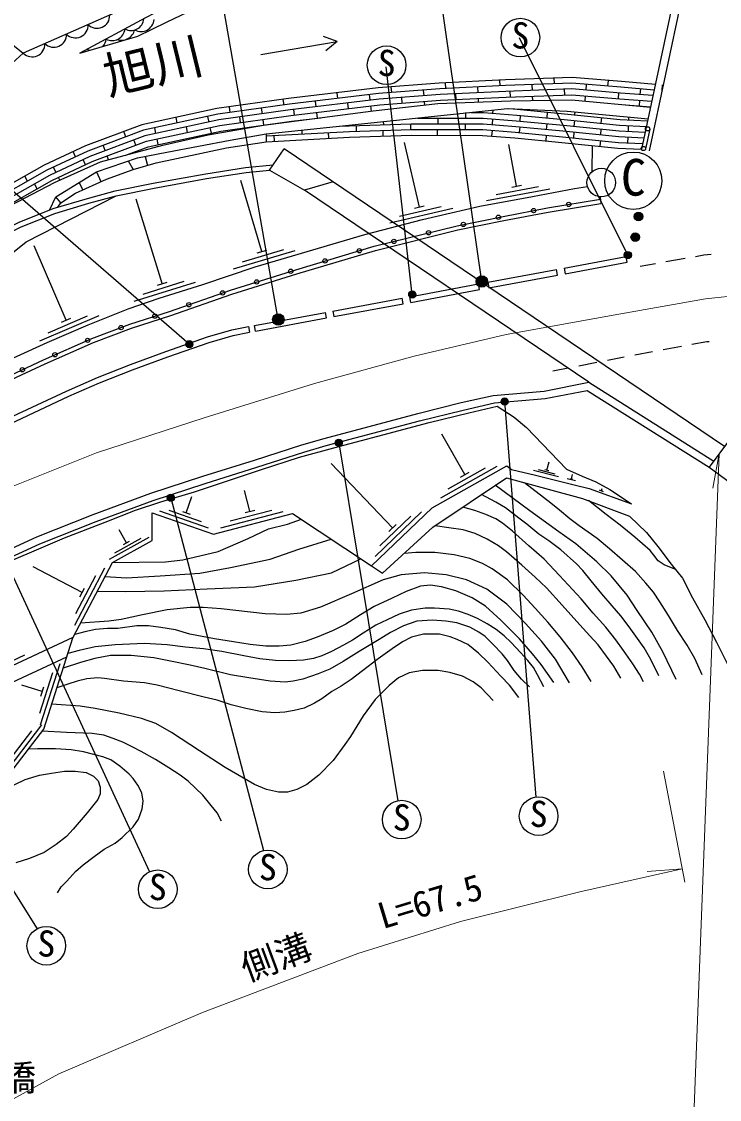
# Model space of a CAD drawing. Units: millimetres at full size, sheet at 1:1000; details may follow other scales. Extents: x 40000 to 680000, y 20000 to 380000.
# Drawn here: x 123514 to 172287, y 245514 to 320789 of the extents above; entities that cross this region are included whole.
import ezdxf
from ezdxf.enums import TextEntityAlignment as Align

# ---------------------------------------------------------------- set-up
doc = ezdxf.new("R2010")
doc.units = ezdxf.units.MM
doc.header["$LTSCALE"] = 1000
doc.linetypes.add('CHAIN', pattern=[18.5, 12, -1.5, 3.5, -1.5])
for name, color, linetype, lineweight in [('M-BGD', 7, 'Continuous', 25), ('M-BGD-EXST', 7, 'Continuous', 25), ('M-BMK', 2, 'CHAIN', 13), ('M-STR-HTXT', 7, 'Continuous', 13), ('M-STR-STRC', 7, 'Continuous', 25)]:
    doc.layers.add(name, color=color, linetype=linetype, lineweight=lineweight)
doc.layers.add('M-BMK-HTXT', color=7, linetype='Continuous')
doc.styles.add('ＭＳ ゴシック', font='')
doc.styles.get('ＭＳ ゴシック').set_extended_font_data('MS Gothic')

msp = doc.modelspace()

# ---------------------------------------------------------------- hatches: boundary and pattern name
at = {"layer": 'M-BGD'}
for points in [[(166326, 307167, -0.41421), (166626, 307467, -0.41421), (166926, 307167, -1)], [(166105, 305738, -0.41421), (166405, 306038, -0.41421), (166705, 305738, -1)]]:
    msp.add_hatch(color=256, dxfattribs=at).paths.add_polyline_path(points)
at = {"layer": 'M-BGD-EXST'}
for points in [[(166104, 304602, -1), (165665, 304363, -1)], [(151040, 301853, -1), (150601, 301614, -1)], [(135456, 298384, -1), (135017, 298145, -1)], [(157495, 294380, -1), (157056, 294141, -1)], [(145900, 291491, -1), (145461, 291252, -1)], [(134167, 287653, -1), (133728, 287414, -1)]]:
    msp.add_hatch(color=256, dxfattribs=at).paths.add_polyline_path(points)
at = {"layer": 'M-STR-STRC'}
for points in [[(155341, 302422, -1), (156016, 302852, -1)], [(141118, 299765, -1), (141793, 300194, -1)]]:
    msp.add_hatch(color=256, dxfattribs=at).paths.add_polyline_path(points)

# ---------------------------------------------------------------- linework, layer by layer
at = {"layer": 'M-BGD'}
for p, q in [((170572, 329385), (166847, 311883)), ((171110, 329270), (167385, 311769)), ((131188, 321901), (123635, 318582)), ((145560, 319396), (144611, 319745)), ((149385, 315835), (149354, 316234)), ((153162, 316117), (153144, 316517)), ((155426, 315823), (155407, 316223)), ((156958, 316296), (156939, 316695)), ((159218, 315981), (159204, 316381)), ((160751, 316436), (160737, 316836)), ((162966, 315997), (162999, 316396)), ((164494, 316273), (164527, 316671)), ((168282, 315964), (168315, 316363)), ((145626, 315421), (145578, 315818)), ((147876, 315290), (147828, 315687)), ((150116, 315090), (150085, 315489)), ((151645, 315611), (151614, 316009)), ((153894, 315351), (153875, 315750)), ((155457, 315173), (155445, 315424)), ((157685, 315526), (157671, 315925)), ((159244, 315278), (159233, 315581)), ((161483, 315662), (161469, 316062)), ((162902, 315227), (162933, 315599)), ((165224, 315410), (165257, 315808)), ((166754, 315687), (166786, 316086)), ((138098, 314434), (138043, 314830)), ((140343, 314344), (140287, 314740)), ((141861, 314960), (141806, 315356)), ((144103, 314835), (144055, 315232)), ((146353, 314703), (146305, 315100)), ((147967, 314531), (147924, 314893)), ((151696, 314961), (151676, 315212)), ((158369, 314672), (158366, 314640)), ((165755, 314965), (167473, 314826)), ((166688, 314880), (166721, 315288)), ((134399, 313707), (134316, 314098)), ((136616, 313772), (136533, 314163)), ((138824, 313728), (138769, 314124)), ((140454, 313548), (140398, 313948)), ((142581, 314248), (142533, 314645)), ((144199, 314038), (144151, 314438)), ((152599, 314048), (152599, 313648)), ((154540, 314444), (154539, 314044)), ((156428, 313992), (156397, 313593)), ((156447, 314602), (156431, 314393)), ((158370, 314238), (158331, 313840)), ((160255, 314458), (160216, 314060)), ((162169, 314481), (162148, 314272)), ((164038, 314081), (163998, 313683)), ((165940, 314121), (165931, 313925)), ((132900, 312978), (132817, 313369)), ((135118, 313043), (135034, 313434)), ((136784, 312990), (136700, 313381)), ((143098, 313201), (143112, 312936)), ((146894, 313530), (146907, 313131)), ((148752, 313189), (148765, 312789)), ((148793, 313799), (148800, 313590)), ((150692, 313650), (150705, 313250)), ((152565, 313248), (152564, 312848)), ((154506, 313644), (154505, 313244)), ((156393, 313192), (156362, 312793)), ((158335, 313438), (158297, 313040)), ((160220, 313658), (160182, 313259)), ((162154, 313870), (162114, 313472)), ((164003, 313281), (163963, 312883)), ((165914, 313525), (165897, 313125)), ((167414, 313266), (167122, 311892)), ((130795, 312739), (130655, 313113)), ((131493, 312146), (131353, 312520)), ((133068, 312195), (132984, 312586)), ((140615, 312941), (140617, 312400)), ((141152, 312830), (141174, 312430)), ((144947, 313035), (144968, 312636)), ((160186, 312857), (160147, 312459)), ((162119, 313069), (162079, 312671)), ((163969, 312480), (163929, 312082)), ((165880, 312726), (165862, 312326)), ((127295, 311350), (127125, 311712)), ((129365, 311776), (129225, 312151)), ((140841, 310400), (141863, 311911)), ((172643, 291114), (141863, 311911)), ((151317, 307831), (150271, 312336)), ((158112, 309288), (157566, 312199)), ((163398, 310319), (163410, 312135)), ((127980, 310787), (127810, 311149)), ((129602, 311142), (129505, 311402)), ((130958, 311052), (131310, 310454)), ((132144, 311373), (132324, 310745)), ((125917, 310263), (125747, 310625)), ((128747, 310305), (129066, 309612)), ((140841, 310400), (143282, 309021)), ((123935, 309648), (123738, 309996)), ((124607, 309109), (124411, 309457)), ((126178, 309703), (126086, 309901)), ((127544, 309560), (127790, 309025)), ((140313, 304728), (138845, 309684)), ((145295, 309592), (143282, 309021)), ((163154, 295594), (143282, 309021)), ((156012, 308283), (160435, 309113)), ((156694, 308716), (159642, 309270)), ((157768, 309223), (158456, 309352)), ((126252, 308141), (125912, 308550)), ((133352, 302493), (131517, 308393)), ((149924, 307200), (152846, 307878)), ((150976, 307752), (151658, 307911)), ((163951, 308546), (163987, 308085)), ((149261, 306738), (153645, 307756)), ((126633, 299927), (124402, 305122)), ((138960, 304014), (141836, 304867)), ((138326, 303514), (142641, 304792)), ((139977, 304629), (140649, 304827)), ((161425, 303568), (165773, 304373)), ((165845, 303980), (165773, 304373)), ((156104, 302583), (160888, 303469)), ((160961, 303075), (160888, 303469)), ((161425, 303568), (161498, 303175)), ((161498, 303175), (165845, 303980)), ((132009, 301761), (134873, 302652)), ((156177, 302190), (160961, 303075)), ((131382, 301252), (135679, 302588)), ((133018, 302389), (133686, 302597)), ((150638, 301571), (155454, 302463)), ((150711, 301178), (155527, 302069)), ((155527, 302069), (155454, 302463)), ((156104, 302583), (156177, 302190)), ((145259, 300575), (150111, 301473)), ((150184, 301080), (150111, 301473)), ((150711, 301178), (150638, 301571)), ((139796, 299564), (144745, 300480)), ((144818, 300087), (144745, 300480)), ((145259, 300575), (145332, 300182)), ((145332, 300182), (150184, 301080)), ((124802, 298488), (128937, 300263)), ((125373, 299059), (128130, 300243)), ((126311, 299789), (126955, 300065)), ((139868, 299170), (144818, 300087)), ((139369, 299492), (139451, 299101)), ((139868, 299170), (139796, 299564)), ((154486, 289148), (152888, 291982)), ((149432, 285424), (145145, 289922)), ((160231, 289470), (160376, 290053)), ((152821, 287520), (156741, 289731)), ((153327, 288150), (155940, 289624)), ((154182, 288976), (154791, 289320)), ((159300, 289455), (161047, 289020)), ((159620, 289499), (160784, 289209)), ((160095, 289504), (160367, 289437)), ((161951, 288861), (162021, 289153)), ((161645, 288872), (162229, 288733)), ((161883, 288877), (162019, 288845)), ((135024, 286487), (135419, 287619)), ((139468, 286586), (139087, 288037)), ((163891, 288075), (164171, 287965)), ((164009, 288061), (164075, 288035)), ((164042, 288048), (164097, 288188)), ((133166, 286627), (136564, 285440)), ((133812, 286656), (136077, 285864)), ((134759, 286579), (135288, 286394)), ((137444, 285434), (141797, 286578)), ((138094, 285914), (140995, 286677)), ((139130, 286497), (139807, 286675)), ((148217, 283437), (151474, 286541)), ((148553, 284172), (150724, 286241)), ((130848, 284376), (130340, 285295)), ((149178, 285182), (149685, 285665)), ((129672, 283247), (132429, 284771)), ((130030, 283685), (131868, 284700)), ((130633, 284258), (131062, 284495)), ((127750, 280916), (124332, 282708)), ((127236, 278644), (129326, 282630)), ((127319, 279448), (128712, 282105)), ((127587, 280606), (127912, 281226)), ((109531, 269602), (127128, 277792)), ((110461, 268877), (126682, 276426)), ((119675, 274655), (123755, 276553)), ((124847, 271674), (126218, 275960)), ((124790, 272479), (125703, 275337)), ((124961, 274000), (123532, 274456)), ((124854, 273666), (125067, 274333)), ((122195, 268100), (124921, 271680)), ((122410, 268879), (124228, 271265))]:
    msp.add_line(p, q, dxfattribs=at)
for points in [[(151105, 324424), (149537, 324477), (146057, 324104), (141328, 323575), (137909, 322970), (135097, 322240), (133445, 321708), (132171, 321040), (127587, 318586)], [(127587, 318586), (131652, 319769), (133648, 320748), (135164, 321458), (138863, 322295), (141965, 322536), (147733, 322989), (151095, 323020), (158939, 322305), (168886, 321465)], [(140247, 318482), (145560, 319396), (144783, 318749)], [(167809, 316404), (165434, 316597), (161988, 316881), (157327, 316714), (152710, 316496), (148426, 316162), (142178, 315409), (137159, 314706), (131915, 313585), (127983, 312113), (125089, 310759), (120870, 308376), (117005, 305784), (113953, 303619), (110172, 300676), (106772, 297844), (103945, 295302), (101385, 292994), (98296, 289803), (96113, 287355), (93594, 284409), (91254, 281367), (90854, 280826)], [(167725, 316009), (165402, 316198), (161979, 316480), (157344, 316314), (152735, 316097), (148466, 315764), (142230, 315012), (137229, 314312), (132027, 313200), (128138, 311744), (125272, 310403), (121080, 308035), (117232, 305455), (114191, 303298), (110423, 300364), (107034, 297541), (104212, 295005), (101663, 292706), (98589, 289531), (96414, 287092), (93905, 284157), (91573, 281126), (91220, 280648), (91036, 279985)], [(167641, 315615), (165369, 315799), (161969, 316080), (157360, 315914), (152759, 315698), (148506, 315366), (142282, 314615), (137298, 313918), (132140, 312815), (128293, 311375), (125456, 310047), (121290, 307695), (117459, 305126), (114430, 302977), (110673, 300053), (107296, 297239), (104480, 294707), (101941, 292418), (98882, 289258), (96716, 286829), (94216, 283904), (92979, 282297)], [(120648, 306783), (121500, 307354), (125639, 309691), (128449, 311006), (132252, 312430), (137368, 313524), (142333, 314219), (148545, 314967), (152784, 315298), (157377, 315515), (161960, 315679), (165336, 315401), (167557, 315220)], [(92485, 280799), (92737, 281452), (94070, 283424), (95651, 285376), (98754, 288785), (101557, 291599), (104734, 294616), (108797, 298288), (111761, 300571), (115204, 303129), (118309, 305334), (119941, 306389), (122751, 307953), (125821, 309542), (129043, 310994), (133392, 312148), (136562, 312867), (140429, 313545), (148084, 314547), (152615, 315067), (157673, 315257), (161951, 315314), (167469, 314808)], [(125478, 307624), (125912, 308550), (128747, 310305), (131610, 311273), (133660, 311658), (138085, 312508), (140615, 312941), (157479, 314710), (161644, 314531), (167296, 313992)], [(157558, 314707), (158159, 314660), (161464, 314341), (165340, 313950), (167269, 313867)], [(130809, 311463), (132365, 312045), (137438, 313130), (142385, 313822), (144426, 314068)], [(151192, 314051), (155782, 314042), (158090, 313863), (161386, 313545), (165282, 313152), (167100, 313073)], [(154937, 314444), (155798, 314442), (158125, 314262), (161425, 313943), (165311, 313551), (167184, 313470)], [(140616, 312801), (146424, 313115), (150755, 313251), (155751, 313242), (158021, 313066), (161307, 312749), (165225, 312354), (166931, 312280)], [(145750, 313479), (146406, 313515), (150749, 313651), (155767, 313642), (158055, 313465), (161346, 313147), (165253, 312753), (167015, 312677)], [(126054, 307822), (126252, 308141), (127286, 308793), (129443, 309786), (131310, 310454), (132911, 310913), (137845, 311976), (140617, 312400)], [(140617, 312400), (146441, 312716), (150761, 312851), (155735, 312842), (157986, 312668), (161268, 312351), (165196, 311954), (166847, 311883)], [(94513, 281939), (95226, 283496), (96688, 285070), (99672, 288274), (104352, 293226), (106911, 295563), (108898, 297388), (111960, 299593), (114556, 301525), (117063, 303243), (119181, 304630), (121240, 305722), (123352, 306777), (125733, 307726), (128114, 308442), (130054, 308965), (132722, 309502), (136392, 310164), (139170, 310594), (141095, 310775)], [(95031, 282230), (95521, 283299), (96944, 284832), (99928, 288035), (104597, 292976), (107147, 295305), (109119, 297116), (112167, 299310), (114760, 301240), (117257, 302952), (119359, 304329), (121400, 305411), (123495, 306458), (125848, 307395), (128210, 308105), (130135, 308625), (132788, 309158), (136450, 309819), (139213, 310247), (140841, 310400)], [(107515, 289644), (110408, 290867), (114180, 292873), (119370, 295447), (122963, 297299), (125294, 298373), (128173, 299609), (130972, 300723), (133128, 301481), (136190, 302433), (139839, 303649), (143874, 304845), (147510, 305922), (151524, 306956), (155539, 307888), (159215, 308580), (162155, 309127), (163067, 309263)], [(107515, 289644), (111102, 293713), (114060, 296874), (116542, 299318), (119156, 301592), (122064, 303982), (123843, 305397), (130135, 308625)], [(107853, 288786), (116864, 293171), (122372, 295913), (125051, 297166), (128426, 298656), (131091, 299651), (133853, 300544), (138107, 302029), (142672, 303458), (148163, 305096), (153949, 306529), (157161, 307186), (160269, 307769), (163963, 308385)], [(107964, 288506), (116997, 292901), (122503, 295643), (125175, 296893), (128539, 298378), (131190, 299368), (133948, 300260), (138201, 301745), (142759, 303171), (148242, 304807), (154015, 306236), (157219, 306891), (160321, 307473), (163987, 308085)], [(79625, 270240), (80837, 270947), (89463, 275806), (96464, 279808), (102158, 282888), (106911, 285384), (111612, 287661), (117638, 290688), (122556, 293061), (126661, 294981), (128812, 295925), (131124, 296839), (133601, 297753), (136515, 298764), (138217, 299250), (139369, 299492)], [(79833, 269899), (81036, 270600), (89660, 275458), (96658, 279459), (102346, 282535), (107091, 285026), (111789, 287302), (117814, 290329), (122728, 292700), (126826, 294617), (128966, 295555), (131267, 296466), (133736, 297376), (136636, 298382), (138313, 298861), (139451, 299101)], [(99873, 272662), (99829, 272740), (102338, 274167), (104397, 275242), (106174, 276148), (108472, 277416), (111981, 279161), (114904, 280475), (117052, 281463), (119218, 282431), (121617, 283457), (124586, 284804), (128530, 286374), (132544, 287851), (136180, 289041), (139799, 290168), (143094, 291224), (144670, 291681), (151198, 293421), (154247, 294177), (156482, 294678), (160029, 294983), (163154, 295594), (171892, 290100)], [(100086, 272276), (102592, 273702), (104640, 274771), (106423, 275680), (108718, 276947), (112207, 278682), (115123, 279992), (117271, 280980), (119430, 281946), (121830, 282972), (124793, 284316), (128719, 285879), (132718, 287350), (136342, 288537), (139959, 289663), (143249, 290717), (144812, 291171), (151330, 292908), (154369, 293661), (156563, 294153), (160103, 294457), (163050, 295034), (171575, 289673)], [(120362, 282120), (124066, 283681), (126518, 284723), (129358, 285834), (131481, 286659), (133238, 287249), (135599, 287954), (140209, 289472), (142941, 290361), (145347, 291013), (148405, 291839), (152007, 292795), (154764, 293472), (156744, 293935), (157935, 293159), (158799, 292432), (161602, 289536), (162698, 289044), (163653, 288651), (164623, 288117), (166140, 287120)], [(132649, 286490), (136940, 284991), (142452, 286440), (147965, 282783), (152218, 286835), (157421, 289770), (157745, 289515), (159424, 289114), (162136, 288440), (163176, 288174), (166140, 287120)], [(147965, 282783), (148743, 282266), (152262, 285481), (157397, 288928), (162725, 287491), (165997, 286253)], [(169254, 274840), (168341, 276765), (167558, 278137), (166545, 279671), (165830, 280719), (164709, 282076), (163718, 283053), (162245, 284318), (161054, 285164), (159036, 286613), (156613, 288401)], [(171090, 275175), (170574, 276305), (170020, 277237), (169359, 278255), (168722, 279310), (168122, 280275), (167682, 280949), (167151, 281564), (166414, 282384), (165503, 283166), (164592, 283970), (163735, 284698), (162489, 285565), (161828, 286059), (161107, 286658), (160493, 287166), (158674, 288583)], [(168048, 275092), (167485, 276238), (167021, 277046), (166565, 277712), (165971, 278529), (165399, 279294), (164792, 279994), (164064, 280834), (163313, 281720), (162750, 282460), (162285, 282921), (161196, 283898), (160365, 284534), (159664, 285002), (158815, 285699), (158255, 286111), (157343, 286835), (156649, 287235), (155650, 287755)], [(166977, 274676), (166699, 275219), (166231, 275945), (165587, 276874), (165043, 277613), (164341, 278499), (163468, 279478), (162620, 280485), (161115, 282097), (160027, 283249), (158958, 284185), (157827, 285190), (157131, 285760), (156669, 286057), (155961, 286366), (155196, 286644), (154354, 286886)], [(169176, 282554), (168419, 282857), (168006, 283135), (167706, 283517), (167436, 283847), (166371, 284784), (165342, 285626), (164359, 286353), (163144, 287333)], [(103480, 274324), (110525, 268826), (118117, 265905), (122240, 267664), (125067, 271377), (127104, 277747), (129865, 283011), (132649, 284549), (132649, 286490)], [(165997, 286253), (167197, 285102), (167978, 284136), (168902, 282887), (169697, 281922), (170395, 280540), (171276, 279019), (172087, 277441), (172897, 275820), (173323, 274812)], [(129865, 283011), (133582, 283051), (134788, 283202), (137258, 283786), (139351, 284690), (140765, 285369), (142104, 285689), (143072, 286028)], [(165392, 274928), (164897, 275763), (164402, 276463), (163804, 277273), (163237, 277898), (162524, 278656), (161294, 280041), (160201, 281249), (159409, 281984), (158483, 282826), (157416, 283764), (156843, 284171), (156052, 284647), (155216, 285032), (154371, 285282), (153375, 285430), (152409, 285580)], [(129350, 282029), (130848, 281939), (133205, 282090), (135976, 282259), (138107, 282655), (140878, 283239), (142896, 283937), (145157, 284646)], [(128814, 281007), (130770, 280976), (133485, 281033), (136483, 281184), (139783, 281315), (142686, 281768), (145175, 282295), (147232, 283269)], [(163325, 274694), (162696, 275725), (162015, 276705), (161158, 277829), (160292, 278850), (159413, 279834), (158567, 280741), (157473, 281793), (156400, 282566), (155728, 282940), (154841, 283301), (153757, 283549), (152385, 283703), (151063, 283703), (150259, 283651)], [(161796, 274602), (160830, 276252), (159842, 277519), (158737, 278762), (157423, 280110), (156027, 281145), (154618, 281801), (153187, 282161), (151667, 282279), (150055, 282149), (148789, 281796), (146580, 280835), (144400, 279895), (143040, 279476), (142036, 279369), (140542, 279426), (137458, 279767), (136209, 279870), (135290, 279870), (133686, 279701), (131962, 279347), (130485, 279035), (129607, 278926), (127641, 278771)], [(160713, 274624), (159837, 275886), (159213, 276644), (158321, 277683), (157013, 278975), (155944, 279955), (155007, 280534), (153863, 281024), (152853, 281321), (152104, 281424), (151391, 281358), (150402, 280991), (149423, 280515), (148153, 279935), (147193, 279361), (146173, 278696), (145287, 278268), (144181, 277797), (143326, 277498), (142336, 277235), (141510, 277161), (140593, 277161), (139483, 277283), (138330, 277471), (136987, 277678), (135281, 278017), (134265, 278302), (133258, 278481), (132393, 278584), (131568, 278584), (130239, 278409), (129520, 278409), (128683, 278324), (127943, 278167), (127229, 277985)], [(160017, 274332), (159582, 275177), (159284, 275687), (158889, 276178), (158378, 276735), (157730, 277418), (157234, 277888), (156683, 278323), (156055, 278724), (155372, 279103), (154729, 279376), (154051, 279604), (153408, 279756), (152384, 279829), (151719, 279829), (150756, 279677), (149905, 279414), (149062, 279012), (148279, 278626), (147388, 278088), (146631, 277588), (146021, 277244), (145185, 276791), (144493, 276482), (143919, 276304), (143208, 276190), (142232, 276135), (141252, 276171), (140168, 276294), (139058, 276501), (137513, 276803), (136219, 276978), (134979, 277101), (133685, 277263), (132095, 277344), (130064, 277257), (128662, 277120), (127533, 276867), (126756, 276658)], [(159005, 274335), (158453, 274859), (157951, 275471), (157483, 276175), (157102, 276636), (156474, 277287), (155904, 277845), (155481, 278154), (154831, 278500), (153926, 278800), (153157, 278922), (152224, 278995), (151129, 278903), (150216, 278580), (149295, 278112), (148515, 277644), (147107, 276792), (145984, 276088), (145047, 275563), (144252, 275228), (143165, 274863), (142505, 274730), (141935, 274654), (140900, 274722), (139405, 274954), (138111, 275156), (136334, 275613), (135287, 275849), (133932, 276111), (132756, 276344), (131178, 276507), (129734, 276507), (128647, 276319), (127641, 276023), (126424, 275621)], [(158257, 273585), (157615, 274450), (157014, 275071), (156101, 276040), (155437, 276679), (154714, 277277), (153966, 277641), (153461, 277819), (152719, 278003), (151594, 278003), (150775, 277792), (150130, 277468), (149413, 276991), (148434, 276290), (147352, 275455), (146542, 274838), (145853, 274373), (145205, 274002), (144500, 273483), (143986, 273195), (143263, 272847), (142574, 272665), (141916, 272563), (141217, 272516), (140319, 272575), (139198, 272810), (138167, 273079), (137194, 273396), (136283, 273611), (134522, 274043), (132997, 274437), (132096, 274619), (130641, 274736), (129318, 274916), (128834, 274956), (128071, 274888), (127392, 274734), (126738, 274525), (125990, 274263)], [(156482, 273374), (155637, 274258), (155074, 274685), (154330, 275062), (153450, 275334), (152625, 275480), (151544, 275480), (150593, 275314), (149848, 274947), (149209, 274429), (148223, 273449), (147393, 272308), (146497, 270864), (146110, 270295), (145280, 269193), (144283, 268152), (143454, 267514), (142760, 267157), (142101, 266971), (141462, 266971), (140638, 267162), (139796, 267504), (137739, 268701), (135943, 269863), (133996, 271150), (132895, 271778), (131894, 272110), (130334, 272493), (128649, 272815), (127617, 272981), (125625, 273122)], [(137495, 264943), (137182, 265537), (136766, 266041), (136192, 266756), (135674, 267253), (135157, 267745), (134588, 268153), (133807, 268678), (132881, 269253), (131884, 269815), (131239, 270148), (130587, 270454), (129922, 270729), (129258, 270946), (128443, 271061), (126658, 271131), (124964, 271242)], [(126017, 259954), (126288, 260354), (126667, 260753), (127288, 261427), (127830, 261895), (128588, 262490), (129288, 262994), (130063, 263415), (130546, 263811), (131304, 264548), (131680, 265078), (131942, 265820), (132022, 266353), (131922, 266931), (131642, 267473), (131313, 267935), (131034, 268232), (130380, 268795), (129747, 269223), (129184, 269449), (127839, 269798), (126985, 269936), (125897, 270007), (124635, 270007), (123996, 269971)], [(122285, 267142), (123767, 267848), (124765, 268149), (125608, 268311), (126507, 268437), (127266, 268437), (128038, 268339), (128544, 268100), (128874, 267770), (129015, 267321), (129015, 266858), (128839, 266451), (128095, 265521), (127132, 264398), (126662, 263878), (125931, 263310), (125087, 262760), (124069, 262338), (123120, 262044)]]:
    msp.add_lwpolyline(points, dxfattribs=at)
for points in [[(117832, 319437), (119963, 321487), (123635, 318582), (121302, 316479)], [(171575, 289673), (173070, 288566), (174482, 290473), (172988, 291580)]]:
    msp.add_lwpolyline(points, close=True, dxfattribs=at)
for centre, radius in [((167267, 313297), 150), ((166975, 311924), 150), ((164028, 309543), 1000), ((161759, 308017), 150), ((156841, 307120), 150), ((159297, 307586), 150), ((166626, 307167), 300), ((154392, 306619), 150), ((151961, 306037), 150), ((166405, 305738), 300), ((147121, 304785), 150), ((149534, 305436), 150), ((144725, 304071), 150), ((142331, 303351), 150), ((139945, 302605), 150), ((137565, 301840), 150), ((135205, 301016), 150), ((132837, 300216), 150), ((130468, 299418), 150), ((128133, 298526), 150), ((125845, 297517), 150), ((123573, 296475), 150)]:
    msp.add_circle(centre, radius, dxfattribs=at)
for centre, radius, start, end in [((128789, 321207), 889, 225.53482, 1.91195), ((131166, 321072), 903, 242.01563, 354.30558), ((131869, 321001), 907, 240.72428, 355.11507), ((127278, 320543), 889, 225.53482, 1.91195), ((129843, 320365), 903, 242.01563, 354.30558), ((130476, 320464), 983, 251.05046, 345.05919), ((124257, 319216), 889, 225.53482, 1.91195), ((125768, 319880), 889, 225.53482, 1.91195), ((128521, 319657), 903, 318.11268, 354.30558), ((128521, 319657), 903, 242.01563, 254.34638)]:
    msp.add_arc(centre, radius, start, end, dxfattribs=at)
at = {"layer": 'M-BGD-EXST'}
for p, q in [((165884, 304483), (158314, 319641)), ((150820, 301733), (148989, 317620)), ((135237, 298264), (121299, 310336)), ((157275, 294261), (159447, 266634)), ((145680, 291371), (149814, 266377)), ((133947, 287534), (140432, 262894)), ((122235, 283514), (132450, 261409)), ((111488, 278297), (124601, 257434))]:
    msp.add_line(p, q, dxfattribs=at)
for centre, radius in [((158373, 319665), 1350), ((149026, 317742), 1350), ((166265, 309675), 2000), ((165884, 304483), 250), ((150820, 301733), 250), ((135237, 298264), 250), ((157275, 294261), 250), ((145680, 291371), 250), ((133947, 287534), 250), ((159651, 265300), 1350), ((150081, 265053), 1350), ((140726, 261576), 1350), ((133034, 260191), 1350), ((125242, 256246), 1350)]:
    msp.add_circle(centre, radius, dxfattribs=at)
at = {"layer": 'M-BMK'}
msp.add_lwpolyline([(81624, 266956), (95620, 274903), (100580, 277746), (107388, 281354), (111173, 283186), (119634, 287020), (128754, 290678), (136272, 293114), (143991, 295509), (150949, 297429), (157377, 298923), (165263, 300360), (171318, 301426), (174598, 301788)], dxfattribs=at)
at = {"layer": 'M-STR-HTXT'}
for p, q in [((172259, 290624), (171826, 288207)), ((169861, 260684), (168380, 268448)), ((169682, 261623), (167235, 261424))]:
    msp.add_line(p, q, dxfattribs=at)
for points in [[(136092, 240584), (170368, 240684), (172259, 290624)], [(116280, 241897), (126124, 247293), (136152, 251580), (147025, 255706), (154182, 257932), (162533, 260019), (169682, 261623)]]:
    msp.add_lwpolyline(points, dxfattribs=at)
at = {"layer": 'M-STR-STRC'}
for p, q in [((155679, 302637), (151197, 333638)), ((141456, 299980), (135696, 332743)), ((169885, 304238), (168548, 304005)), ((167811, 303876), (166742, 303690)), ((168344, 297880), (169633, 298115)), ((164452, 297152), (165631, 297383)), ((166366, 297521), (167609, 297747)), ((160644, 296402), (161715, 296613)), ((162449, 296757), (163719, 297007))]:
    msp.add_line(p, q, dxfattribs=at)
for points in [[(171717, 304512), (171200, 304468), (170622, 304367)], [(170368, 298249), (171412, 298439), (171572, 298456)]]:
    msp.add_lwpolyline(points, dxfattribs=at)
for centre in [(155679, 302637), (141456, 299980)]:
    msp.add_circle(centre, 400, dxfattribs=at)

# ---------------------------------------------------------------- texts
at = {"layer": 'M-BGD-EXST', "style": 'ＭＳ ゴシック'}
for s, height, p in [('S', 1833, (157718, 318373)), ('S', 1833, (148371, 316449)), ('C', 2566, (165347, 307889)), ('S', 1833, (149426, 263761)), ('S', 1833, (158996, 264007)), ('S', 1833, (140071, 260284)), ('S', 1833, (132378, 258899)), ('S', 1833, (124587, 254954))]:
    msp.add_text(s, height=height, rotation=358.508, dxfattribs=at).set_placement(p, align=Align.BOTTOM_LEFT)
at = {"layer": 'M-BMK-HTXT', "style": 'ＭＳ ゴシック'}
msp.add_text('旭川', height=2566, rotation=13.684, dxfattribs=at).set_placement((129778, 314888), align=Align.BOTTOM_LEFT)
at = {"layer": 'M-STR-HTXT', "style": 'ＭＳ ゴシック'}
for s, rotation, p in [('L=67.5', 16.802, (148905, 256872)), ('側溝', 20.384, (139458, 253204))]:
    msp.add_text(s, height=1833, rotation=rotation, dxfattribs=at).set_placement(p, align=Align.BOTTOM_LEFT)
msp.add_text('大道理橋', height=1833, dxfattribs=at).set_placement((114526, 245567), align=Align.BOTTOM_LEFT)

doc.saveas('drawing.dxf')
